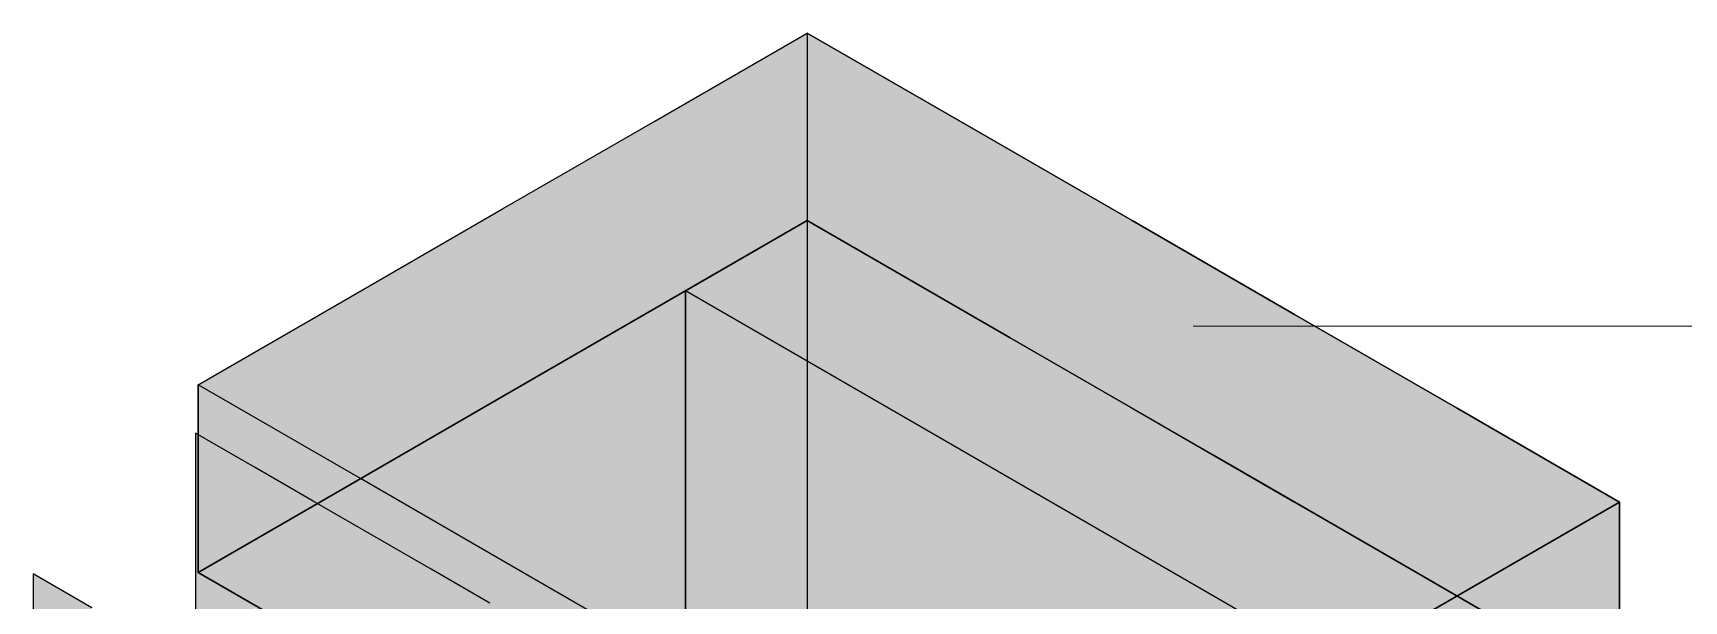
# Model space of a CAD drawing. Header units: metres. Extents: x 0 to 24.2, y -20 to 5.6.
# Drawn here: x 12.14 to 13.9, y -14.105 to -13.5 of the extents above; entities that cross this region are included whole.
import ezdxf

# ---------------------------------------------------------------- set-up
doc = ezdxf.new("R2010")
doc.units = ezdxf.units.M
doc.header["$LTSCALE"] = 0.25
doc.layers.add('ISO-ARISTAS', color=8, linetype='CONTINUOUS')
doc.layers.add('ISO-CONCRETO-SUP', color=254, linetype='CONTINUOUS', true_color=0xe8e8e8)
doc.layers.add('LLAMADAS', color=30, linetype='CONTINUOUS', lineweight=18)

msp = doc.modelspace()

# ---------------------------------------------------------------- linework, layer by layer
at = {"layer": 'ISO-ARISTAS', "color": 250}
for p, q in [((12.8028, -13.5938), (12.9652, -13.5)), ((12.8028, -13.5938), (12.9652, -13.5)), ((12.9652, -13.5), (12.9652, -13.6)), ((13.1384, -13.6), (12.9652, -13.5)), ((12.9652, -13.5), (12.9652, -13.6)), ((12.9652, -13.5), (13.1384, -13.6)), ((12.6404, -13.6875), (12.8028, -13.5938)), ((12.6404, -13.6875), (12.8028, -13.5938)), ((12.9652, -13.6), (12.9652, -13.7)), ((12.9652, -13.6), (12.9652, -13.7)), ((13.3116, -13.7), (13.1384, -13.6)), ((13.1384, -13.6), (13.3116, -13.7)), ((12.4781, -13.7812), (12.6404, -13.6875)), ((12.4781, -13.7812), (12.6404, -13.6875)), ((12.9652, -13.7), (12.8028, -13.7937)), ((12.8028, -13.7937), (12.9652, -13.7)), ((12.8353, -13.775), (12.9652, -13.7)), ((12.8353, -13.775), (12.9652, -13.7)), ((12.9652, -13.7), (12.9652, -13.95)), ((13.1817, -13.825), (12.9652, -13.7)), ((12.9652, -13.7), (12.9652, -13.95)), ((12.9652, -13.7), (13.1817, -13.825)), ((12.9652, -13.7), (13.1384, -13.8)), ((12.9652, -13.7), (13.1384, -13.8)), ((13.4848, -13.8), (13.3116, -13.7)), ((13.3116, -13.7), (13.4848, -13.8)), ((12.3157, -13.875), (12.4781, -13.7812)), ((12.3157, -13.875), (12.4781, -13.7812)), ((12.8353, -14.025), (12.8353, -13.775)), ((13.0518, -13.9), (12.8353, -13.775)), ((12.8353, -13.775), (12.8353, -14.025)), ((13.0518, -13.9), (12.8353, -13.775)), ((12.8028, -13.7937), (12.6404, -13.8875)), ((12.6404, -13.8875), (12.8028, -13.7937)), ((13.1384, -13.8), (13.3116, -13.9)), ((13.1384, -13.8), (13.3116, -13.9)), ((13.658, -13.9), (13.4848, -13.8)), ((13.4848, -13.8), (13.658, -13.9)), ((13.3982, -13.95), (13.1817, -13.825)), ((13.1817, -13.825), (13.3982, -13.95)), ((12.3157, -13.975), (12.3157, -13.875)), ((12.4889, -13.975), (12.3157, -13.875)), ((12.4889, -13.975), (12.3157, -13.875)), ((12.3157, -13.875), (12.3157, -13.975)), ((12.6404, -13.8875), (12.4781, -13.9812)), ((12.4781, -13.9812), (12.6404, -13.8875)), ((13.2683, -14.025), (13.0518, -13.9)), ((13.2683, -14.025), (13.0518, -13.9)), ((13.3116, -13.9), (13.4848, -14)), ((13.3116, -13.9), (13.4848, -14)), ((13.8312, -14), (13.658, -13.9)), ((13.658, -13.9), (13.8312, -14)), ((12.3757, -13.9628), (12.3129, -13.9266)), ((12.3129, -13.9266), (12.3129, -14.0016)), ((12.9652, -13.95), (12.9652, -14.2)), ((12.9652, -13.95), (12.9652, -14.2)), ((13.6147, -14.075), (13.3982, -13.95)), ((13.3982, -13.95), (13.6147, -14.075)), ((12.3157, -14.075), (12.3157, -13.975)), ((12.3157, -13.975), (12.3157, -14.075)), ((12.4385, -13.9991), (12.3757, -13.9628)), ((12.6621, -14.075), (12.4889, -13.975)), ((12.6621, -14.075), (12.4889, -13.975)), ((12.4781, -13.9812), (12.3157, -14.075)), ((12.3157, -14.075), (12.4781, -13.9812)), ((12.3129, -14.0016), (12.3129, -14.0766)), ((12.5013, -14.0353), (12.4385, -13.9991)), ((13.4848, -14), (13.658, -14.1)), ((13.4848, -14), (13.658, -14.1)), ((13.8312, -14), (13.6688, -14.0938)), ((13.6688, -14.0938), (13.8312, -14)), ((13.8312, -14.1), (13.8312, -14)), ((13.8312, -14), (13.8312, -14.1)), ((12.8353, -14.275), (12.8353, -14.025)), ((12.8353, -14.025), (12.8353, -14.275)), ((13.4848, -14.15), (13.2683, -14.025)), ((13.4848, -14.15), (13.2683, -14.025)), ((12.5641, -14.0716), (12.5013, -14.0353)), ((12.2025, -14.1128), (12.1397, -14.0766)), ((12.1397, -14.0766), (12.1397, -14.1391)), ((12.3129, -14.0766), (12.3129, -14.1516)), ((12.4889, -14.175), (12.3157, -14.075)), ((12.3157, -14.075), (12.4889, -14.175)), ((12.6269, -14.1078), (12.5641, -14.0716)), ((12.8353, -14.175), (12.6621, -14.075)), ((12.8353, -14.175), (12.6621, -14.075)), ((13.8312, -14.2), (13.6147, -14.075)), ((13.6147, -14.075), (13.8312, -14.2)), ((13.6688, -14.0938), (13.5065, -14.1875)), ((13.5065, -14.1875), (13.6688, -14.0938)), ((13.658, -14.1), (13.8312, -14.2)), ((13.658, -14.1), (13.8312, -14.2)), ((13.8312, -14.2), (13.8312, -14.1)), ((13.8312, -14.1), (13.8312, -14.2))]:
    msp.add_line(p, q, dxfattribs=at)
at = {"layer": 'ISO-CONCRETO-SUP', "true_color": 0x9f9f9b}
for points in [[(12.9652, -13.6), (12.8028, -13.6937), (12.9652, -13.5), (12.8028, -13.5938)], [(12.8028, -13.6937), (12.6404, -13.7875), (12.8028, -13.5938), (12.6404, -13.6875)], [(12.9652, -13.7), (12.8028, -13.7937), (12.9652, -13.6), (12.8028, -13.6937)], [(12.6404, -13.7875), (12.4781, -13.8812), (12.6404, -13.6875), (12.4781, -13.7812)], [(12.8028, -13.7937), (12.6404, -13.8875), (12.8028, -13.6937), (12.6404, -13.7875)], [(12.4781, -13.8812), (12.3157, -13.975), (12.4781, -13.7812), (12.3157, -13.875)], [(12.6404, -13.8875), (12.4781, -13.9812), (12.6404, -13.7875), (12.4781, -13.8812)], [(12.4781, -13.9812), (12.3157, -14.075), (12.4781, -13.8812), (12.3157, -13.975)], [(13.8312, -14.1), (13.6688, -14.1937), (13.8312, -14), (13.6688, -14.0938)], [(13.6688, -14.1937), (13.5065, -14.2875), (13.6688, -14.0938), (13.5065, -14.1875)], [(13.8312, -14.2), (13.6688, -14.2937), (13.8312, -14.1), (13.6688, -14.1937)]]:
    msp.add_solid(points, dxfattribs=at)
at = {"layer": 'ISO-CONCRETO-SUP', "true_color": 0xc5c5c0}
for points in [[(12.9652, -13.5), (13.1384, -13.6), (12.8028, -13.5938), (12.976, -13.6937)], [(12.8028, -13.5938), (12.976, -13.6937), (12.6404, -13.6875), (12.8136, -13.7875)], [(13.1384, -13.6), (13.3116, -13.7), (12.976, -13.6937), (13.1492, -13.7937)], [(12.6404, -13.6875), (12.8136, -13.7875), (12.4781, -13.7812), (12.6513, -13.8812)], [(12.976, -13.6937), (13.1492, -13.7937), (12.8136, -13.7875), (12.9868, -13.8875)], [(12.9652, -13.7), (13.1384, -13.8), (12.8028, -13.7937), (12.976, -13.8938)], [(13.3116, -13.7), (13.4848, -13.8), (13.1492, -13.7937), (13.3224, -13.8938)], [(12.4781, -13.7812), (12.6513, -13.8812), (12.3157, -13.875), (12.4889, -13.975)], [(12.8028, -13.7937), (12.976, -13.8938), (12.6404, -13.8875), (12.8136, -13.9875)], [(12.8136, -13.7875), (12.9868, -13.8875), (12.6513, -13.8812), (12.8245, -13.9812)], [(13.1384, -13.8), (13.3116, -13.9), (12.976, -13.8938), (13.1492, -13.9938)], [(13.1492, -13.7937), (13.3224, -13.8938), (12.9868, -13.8875), (13.16, -13.9875)], [(13.4848, -13.8), (13.658, -13.9), (13.3224, -13.8938), (13.4956, -13.9938)], [(12.6404, -13.8875), (12.8136, -13.9875), (12.4781, -13.9812), (12.6513, -14.0813)], [(12.6513, -13.8812), (12.8245, -13.9812), (12.4889, -13.975), (12.6621, -14.075)], [(12.9868, -13.8875), (13.16, -13.9875), (12.8245, -13.9812), (12.9977, -14.0813)], [(12.976, -13.8938), (13.1492, -13.9938), (12.8136, -13.9875), (12.9868, -14.0875)], [(13.3116, -13.9), (13.4848, -14), (13.1492, -13.9938), (13.3224, -14.0938)], [(13.3224, -13.8938), (13.4956, -13.9938), (13.16, -13.9875), (13.3333, -14.0875)], [(13.658, -13.9), (13.8312, -14), (13.4956, -13.9938), (13.6688, -14.0938)], [(12.4781, -13.9812), (12.6513, -14.0813), (12.3157, -14.075), (12.4889, -14.175)], [(12.8136, -13.9875), (12.9868, -14.0875), (12.6513, -14.0813), (12.8245, -14.1813)], [(12.8245, -13.9812), (12.9977, -14.0813), (12.6621, -14.075), (12.8353, -14.175)], [(13.1492, -13.9938), (13.3224, -14.0938), (12.9868, -14.0875), (13.16, -14.1875)], [(13.16, -13.9875), (13.3333, -14.0875), (12.9977, -14.0813), (13.1709, -14.1813)], [(13.4956, -13.9938), (13.6688, -14.0938), (13.3333, -14.0875), (13.5065, -14.1875)], [(13.4848, -14), (13.658, -14.1), (13.3224, -14.0938), (13.4956, -14.1937)], [(12.6513, -14.0813), (12.8245, -14.1813), (12.4889, -14.175), (12.6621, -14.275)], [(12.9977, -14.0813), (13.1709, -14.1813), (12.8353, -14.175), (13.0085, -14.275)], [(12.9868, -14.0875), (13.16, -14.1875), (12.8245, -14.1813), (12.9977, -14.2812)], [(13.3224, -14.0938), (13.4956, -14.1937), (13.16, -14.1875), (13.3333, -14.2875)], [(13.3333, -14.0875), (13.5065, -14.1875), (13.1709, -14.1813), (13.3441, -14.2812)], [(13.658, -14.1), (13.8312, -14.2), (13.4956, -14.1937), (13.6688, -14.2937)]]:
    msp.add_solid(points, dxfattribs=at)
at = {"layer": 'ISO-CONCRETO-SUP', "true_color": 0xb2b2ad}
for points in [[(12.9652, -13.6), (13.1384, -13.7), (12.9652, -13.5), (13.1384, -13.6)], [(12.9652, -13.7), (13.1384, -13.8), (12.9652, -13.6), (13.1384, -13.7)], [(13.1384, -13.7), (13.3116, -13.8), (13.1384, -13.6), (13.3116, -13.7)], [(13.1384, -13.8), (13.3116, -13.9), (13.1384, -13.7), (13.3116, -13.8)], [(13.3116, -13.8), (13.4848, -13.9), (13.3116, -13.7), (13.4848, -13.8)], [(13.3116, -13.9), (13.4848, -14), (13.3116, -13.8), (13.4848, -13.9)], [(13.4848, -13.9), (13.658, -14), (13.4848, -13.8), (13.658, -13.9)], [(12.3157, -13.975), (12.4889, -14.075), (12.3157, -13.875), (12.4889, -13.975)], [(13.4848, -14), (13.658, -14.1), (13.4848, -13.9), (13.658, -14)], [(13.658, -14), (13.8312, -14.1), (13.658, -13.9), (13.8312, -14)], [(12.3157, -14.075), (12.4889, -14.175), (12.3157, -13.975), (12.4889, -14.075)], [(12.4889, -14.075), (12.6621, -14.175), (12.4889, -13.975), (12.6621, -14.075)], [(13.658, -14.1), (13.8312, -14.2), (13.658, -14), (13.8312, -14.1)], [(12.4889, -14.175), (12.6621, -14.275), (12.4889, -14.075), (12.6621, -14.175)], [(12.6621, -14.175), (12.8353, -14.275), (12.6621, -14.075), (12.8353, -14.175)]]:
    msp.add_solid(points, dxfattribs=at)
at = {"layer": 'ISO-CONCRETO-SUP', "true_color": 0xa8a49b}
for points in [[(12.9652, -13.95), (12.8353, -14.025), (12.9652, -13.7), (12.8353, -13.775)], [(12.9652, -14.2), (12.8353, -14.275), (12.9652, -13.95), (12.8353, -14.025)]]:
    msp.add_solid(points, dxfattribs=at)
at = {"layer": 'ISO-CONCRETO-SUP', "true_color": 0xd0cbc0}
for points in [[(12.9652, -13.7), (13.1817, -13.825), (12.8353, -13.775), (13.0518, -13.9)], [(13.1817, -13.825), (13.3982, -13.95), (13.0518, -13.9), (13.2683, -14.025)], [(13.3982, -13.95), (13.6147, -14.075), (13.2683, -14.025), (13.4848, -14.15)], [(13.6147, -14.075), (13.8312, -14.2), (13.4848, -14.15), (13.7013, -14.275)]]:
    msp.add_solid(points, dxfattribs=at)
at = {"layer": 'ISO-CONCRETO-SUP', "true_color": 0xbcb7ad}
for points in [[(12.9652, -13.95), (13.1817, -14.075), (12.9652, -13.7), (13.1817, -13.825)], [(12.8353, -14.025), (13.0518, -14.15), (12.8353, -13.775), (13.0518, -13.9)], [(13.1817, -14.075), (13.3982, -14.2), (13.1817, -13.825), (13.3982, -13.95)], [(13.0518, -14.15), (13.2683, -14.275), (13.0518, -13.9), (13.2683, -14.025)], [(12.9652, -14.2), (13.1817, -14.325), (12.9652, -13.95), (13.1817, -14.075)], [(13.3982, -14.2), (13.6147, -14.325), (13.3982, -13.95), (13.6147, -14.075)], [(12.8353, -14.275), (13.0518, -14.4), (12.8353, -14.025), (13.0518, -14.15)], [(13.2683, -14.275), (13.4848, -14.4), (13.2683, -14.025), (13.4848, -14.15)], [(13.1817, -14.325), (13.3982, -14.45), (13.1817, -14.075), (13.3982, -14.2)], [(13.6147, -14.325), (13.8312, -14.45), (13.6147, -14.075), (13.8312, -14.2)]]:
    msp.add_solid(points, dxfattribs=at)
at = {"layer": 'ISO-CONCRETO-SUP', "true_color": 0xa2a7af}
for points in [[(12.3129, -14.0016), (12.3757, -14.0378), (12.3129, -13.9266), (12.3757, -13.9628)], [(12.3757, -14.0378), (12.4385, -14.0741), (12.3757, -13.9628), (12.4385, -13.9991)], [(12.3129, -14.0766), (12.3757, -14.1128), (12.3129, -14.0016), (12.3757, -14.0378)], [(12.4385, -14.0741), (12.5013, -14.1103), (12.4385, -13.9991), (12.5013, -14.0353)], [(12.3757, -14.1128), (12.4385, -14.1491), (12.3757, -14.0378), (12.4385, -14.0741)], [(12.5013, -14.1103), (12.5641, -14.1466), (12.5013, -14.0353), (12.5641, -14.0716)], [(12.1397, -14.1391), (12.2025, -14.1753), (12.1397, -14.0766), (12.2025, -14.1128)], [(12.3129, -14.1516), (12.3757, -14.1878), (12.3129, -14.0766), (12.3757, -14.1128)], [(12.4385, -14.1491), (12.5013, -14.1853), (12.4385, -14.0741), (12.5013, -14.1103)], [(12.5641, -14.1466), (12.6269, -14.1828), (12.5641, -14.0716), (12.6269, -14.1078)]]:
    msp.add_solid(points, dxfattribs=at)
at = {"layer": 'LLAMADAS'}
msp.add_line((14.89, -13.8125), (13.3766, -13.8125), dxfattribs=at)
msp.add_solid([(13.3766, -13.8125), (13.4096, -13.824), (13.4096, -13.801)], dxfattribs=at)

doc.saveas('drawing.dxf')
